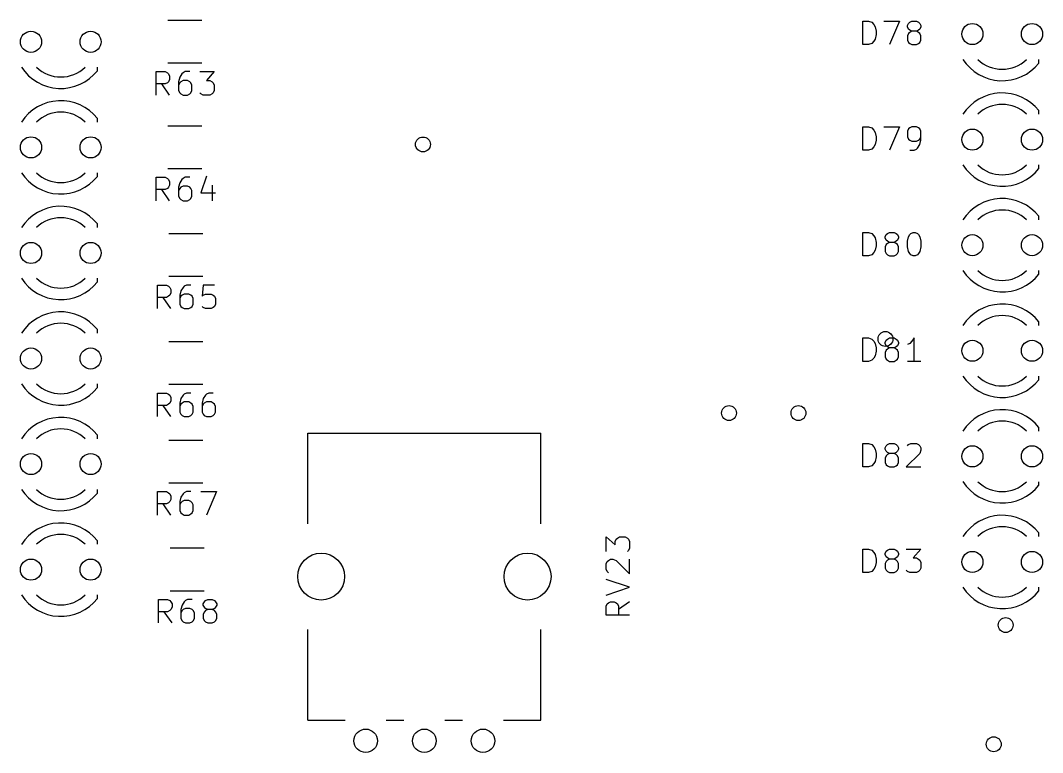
# Model space of a CAD drawing. Extents: x 0 to 360, y 0 to 265.
# Drawn here: x 180.88 to 224.46, y 133.1 to 164.31 of the extents above; entities that cross this region are included whole.
import ezdxf

# ---------------------------------------------------------------- set-up
doc = ezdxf.new("R2010")
doc.units = 0
doc.layers.add('BLACK', color=7, linetype='CONTINUOUS')

msp = doc.modelspace()

# ---------------------------------------------------------------- linework, layer by layer
at = {"layer": 'BLACK', "linetype": 'CONTINUOUS'}
for p, q in [((188.611, 164.306), (187.157, 164.306)), ((216.792, 163.274), (216.792, 164.274)), ((216.792, 164.274), (217.03, 164.274)), ((217.03, 164.274), (217.173, 164.226)), ((217.173, 164.226), (217.269, 164.131)), ((217.269, 164.131), (217.316, 164.036)), ((217.316, 164.036), (217.364, 163.845)), ((217.697, 164.274), (218.364, 164.274)), ((218.364, 164.274), (217.935, 163.274)), ((218.697, 164.084), (218.745, 164.179)), ((218.697, 164.036), (218.697, 164.084)), ((218.745, 163.941), (218.697, 164.036)), ((218.745, 164.179), (218.792, 164.226)), ((218.792, 163.893), (218.745, 163.941)), ((218.792, 164.226), (218.888, 164.274)), ((218.888, 163.845), (218.792, 163.893)), ((218.888, 164.274), (219.078, 164.274)), ((219.078, 164.274), (219.173, 164.226)), ((219.173, 163.893), (219.078, 163.845)), ((219.173, 164.226), (219.221, 164.179)), ((219.221, 163.941), (219.173, 163.893)), ((219.221, 164.179), (219.269, 164.084)), ((219.269, 164.036), (219.221, 163.941)), ((219.269, 164.084), (219.269, 164.036)), ((217.269, 163.417), (217.173, 163.322)), ((217.316, 163.512), (217.269, 163.417)), ((217.364, 163.703), (217.316, 163.512)), ((217.364, 163.845), (217.364, 163.703)), ((218.745, 163.75), (218.697, 163.655)), ((218.697, 163.655), (218.697, 163.464)), ((218.697, 163.464), (218.745, 163.369)), ((218.792, 163.798), (218.745, 163.75)), ((218.888, 163.845), (218.792, 163.798)), ((219.078, 163.845), (218.888, 163.845)), ((219.173, 163.798), (219.078, 163.845)), ((219.221, 163.75), (219.173, 163.798)), ((219.269, 163.655), (219.221, 163.75)), ((219.221, 163.369), (219.269, 163.464)), ((219.269, 163.464), (219.269, 163.655)), ((217.03, 163.274), (216.792, 163.274)), ((217.173, 163.322), (217.03, 163.274)), ((218.745, 163.369), (218.792, 163.322)), ((218.792, 163.322), (218.888, 163.274)), ((218.888, 163.274), (219.078, 163.274)), ((219.078, 163.274), (219.173, 163.322)), ((219.173, 163.322), (219.221, 163.369)), ((224.297, 162.49), (224.297, 162.646)), ((184.16, 162.16), (184.16, 162.316)), ((186.67, 161.124), (186.67, 162.124)), ((186.67, 162.124), (187.051, 162.124)), ((187.051, 162.124), (187.146, 162.076)), ((188.611, 162.486), (187.157, 162.486)), ((187.908, 162.124), (187.813, 162.076)), ((188.099, 162.124), (187.908, 162.124)), ((188.527, 162.124), (189.146, 162.124)), ((189.146, 162.124), (188.813, 161.743)), ((187.146, 162.076), (187.194, 162.029)), ((187.194, 161.695), (187.146, 161.648)), ((187.194, 162.029), (187.242, 161.933)), ((187.242, 161.79), (187.194, 161.695)), ((187.242, 161.933), (187.242, 161.79)), ((187.67, 161.886), (187.622, 161.695)), ((187.622, 161.695), (187.622, 161.314)), ((187.765, 162.029), (187.67, 161.886)), ((187.718, 161.695), (187.67, 161.648)), ((187.813, 161.743), (187.718, 161.695)), ((187.813, 162.076), (187.765, 162.029)), ((188.003, 161.743), (187.813, 161.743)), ((188.099, 161.695), (188.003, 161.743)), ((188.146, 161.648), (188.099, 161.695)), ((188.813, 161.743), (188.956, 161.743)), ((188.956, 161.743), (189.051, 161.695)), ((189.051, 161.695), (189.099, 161.648)), ((187.051, 161.6), (186.67, 161.6)), ((187.242, 161.124), (186.908, 161.6)), ((187.146, 161.648), (187.051, 161.6)), ((187.67, 161.648), (187.622, 161.552)), ((187.622, 161.314), (187.67, 161.219)), ((188.194, 161.552), (188.146, 161.648)), ((188.146, 161.219), (188.194, 161.314)), ((188.194, 161.314), (188.194, 161.552)), ((189.099, 161.648), (189.146, 161.552)), ((189.146, 161.314), (189.099, 161.219)), ((189.146, 161.552), (189.146, 161.314)), ((187.67, 161.219), (187.718, 161.171)), ((187.718, 161.171), (187.813, 161.124)), ((187.813, 161.124), (188.003, 161.124)), ((188.003, 161.124), (188.099, 161.171)), ((188.099, 161.171), (188.146, 161.219)), ((188.575, 161.171), (188.527, 161.219)), ((188.67, 161.124), (188.575, 161.171)), ((188.956, 161.124), (188.67, 161.124)), ((189.051, 161.171), (188.956, 161.124)), ((189.099, 161.219), (189.051, 161.171)), ((224.297, 160.306), (224.297, 160.462)), ((184.16, 159.976), (184.16, 160.132)), ((188.611, 159.806), (187.157, 159.806)), ((216.792, 158.774), (216.792, 159.774)), ((216.792, 159.774), (217.03, 159.774)), ((217.03, 159.774), (217.173, 159.726)), ((217.173, 159.726), (217.269, 159.631)), ((217.269, 159.631), (217.316, 159.536)), ((217.316, 159.536), (217.364, 159.345)), ((217.697, 159.774), (218.364, 159.774)), ((218.364, 159.774), (217.935, 158.774)), ((218.745, 159.679), (218.697, 159.584)), ((218.697, 159.584), (218.697, 159.345)), ((218.792, 159.726), (218.745, 159.679)), ((218.888, 159.774), (218.792, 159.726)), ((219.078, 159.774), (218.888, 159.774)), ((219.173, 159.726), (219.078, 159.774)), ((219.221, 159.679), (219.173, 159.726)), ((219.269, 159.584), (219.221, 159.679)), ((219.269, 159.203), (219.269, 159.584)), ((217.364, 159.203), (217.316, 159.012)), ((217.364, 159.345), (217.364, 159.203)), ((218.697, 159.345), (218.745, 159.25)), ((218.745, 159.25), (218.792, 159.203)), ((218.792, 159.203), (218.888, 159.155)), ((218.888, 159.155), (219.078, 159.155)), ((219.078, 159.155), (219.173, 159.203)), ((219.173, 159.203), (219.221, 159.25)), ((219.221, 159.25), (219.269, 159.345)), ((219.221, 159.012), (219.269, 159.203)), ((217.03, 158.774), (216.792, 158.774)), ((217.173, 158.822), (217.03, 158.774)), ((217.269, 158.917), (217.173, 158.822)), ((217.316, 159.012), (217.269, 158.917)), ((218.792, 158.774), (218.983, 158.774)), ((218.983, 158.774), (219.078, 158.822)), ((219.078, 158.822), (219.126, 158.869)), ((219.126, 158.869), (219.221, 159.012)), ((184.16, 157.66), (184.16, 157.816)), ((188.611, 157.986), (187.157, 157.986)), ((224.297, 157.99), (224.297, 158.146)), ((186.67, 156.624), (186.67, 157.624)), ((186.67, 157.624), (187.051, 157.624)), ((187.051, 157.624), (187.146, 157.576)), ((187.146, 157.576), (187.194, 157.529)), ((187.194, 157.529), (187.242, 157.433)), ((187.242, 157.433), (187.242, 157.29)), ((187.67, 157.386), (187.622, 157.195)), ((187.765, 157.529), (187.67, 157.386)), ((187.813, 157.576), (187.765, 157.529)), ((187.908, 157.624), (187.813, 157.576)), ((188.099, 157.624), (187.908, 157.624)), ((188.813, 157.671), (188.575, 156.957)), ((187.051, 157.1), (186.67, 157.1)), ((187.242, 156.624), (186.908, 157.1)), ((187.146, 157.148), (187.051, 157.1)), ((187.194, 157.195), (187.146, 157.148)), ((187.242, 157.29), (187.194, 157.195)), ((187.622, 157.195), (187.622, 156.814)), ((187.67, 157.148), (187.622, 157.052)), ((187.718, 157.195), (187.67, 157.148)), ((187.813, 157.243), (187.718, 157.195)), ((188.003, 157.243), (187.813, 157.243)), ((188.099, 157.195), (188.003, 157.243)), ((188.146, 157.148), (188.099, 157.195)), ((188.194, 157.052), (188.146, 157.148)), ((188.194, 156.814), (188.194, 157.052)), ((188.575, 156.957), (189.194, 156.957)), ((189.051, 157.29), (189.051, 156.624)), ((187.622, 156.814), (187.67, 156.719)), ((187.67, 156.719), (187.718, 156.671)), ((187.718, 156.671), (187.813, 156.624)), ((187.813, 156.624), (188.003, 156.624)), ((188.003, 156.624), (188.099, 156.671)), ((188.099, 156.671), (188.146, 156.719)), ((188.146, 156.719), (188.194, 156.814)), ((184.16, 155.476), (184.16, 155.632)), ((224.297, 155.806), (224.297, 155.962)), ((188.661, 155.206), (187.207, 155.206)), ((216.792, 154.274), (216.792, 155.274)), ((216.792, 155.274), (217.03, 155.274)), ((217.03, 155.274), (217.173, 155.226)), ((217.173, 155.226), (217.269, 155.131)), ((217.745, 155.084), (217.792, 155.179)), ((217.792, 155.179), (217.84, 155.226)), ((217.84, 155.226), (217.935, 155.274)), ((217.935, 155.274), (218.126, 155.274)), ((218.126, 155.274), (218.221, 155.226)), ((218.221, 155.226), (218.269, 155.179)), ((218.269, 155.179), (218.316, 155.084)), ((218.745, 155.084), (218.792, 155.179)), ((218.792, 155.179), (218.84, 155.226)), ((218.84, 155.226), (218.935, 155.274)), ((218.935, 155.274), (219.03, 155.274)), ((219.03, 155.274), (219.126, 155.226)), ((219.126, 155.226), (219.173, 155.179)), ((219.173, 155.179), (219.221, 155.084)), ((217.269, 155.131), (217.316, 155.036)), ((217.316, 155.036), (217.364, 154.845)), ((217.364, 154.703), (217.316, 154.512)), ((217.364, 154.845), (217.364, 154.703)), ((217.745, 155.036), (217.745, 155.084)), ((217.792, 154.941), (217.745, 155.036)), ((217.792, 154.75), (217.745, 154.655)), ((217.84, 154.893), (217.792, 154.941)), ((217.84, 154.798), (217.792, 154.75)), ((217.935, 154.845), (217.84, 154.893)), ((217.935, 154.845), (217.84, 154.798)), ((218.126, 154.845), (217.935, 154.845)), ((218.221, 154.893), (218.126, 154.845)), ((218.221, 154.798), (218.126, 154.845)), ((218.269, 154.941), (218.221, 154.893)), ((218.269, 154.75), (218.221, 154.798)), ((218.316, 155.036), (218.269, 154.941)), ((218.316, 154.655), (218.269, 154.75)), ((218.316, 155.084), (218.316, 155.036)), ((218.697, 154.893), (218.745, 155.084)), ((218.697, 154.655), (218.697, 154.893)), ((219.221, 155.084), (219.269, 154.893)), ((219.269, 154.893), (219.269, 154.655)), ((217.03, 154.274), (216.792, 154.274)), ((217.173, 154.322), (217.03, 154.274)), ((217.269, 154.417), (217.173, 154.322)), ((217.316, 154.512), (217.269, 154.417)), ((217.745, 154.655), (217.745, 154.464)), ((217.745, 154.464), (217.792, 154.369)), ((217.792, 154.369), (217.84, 154.322)), ((217.84, 154.322), (217.935, 154.274)), ((217.935, 154.274), (218.126, 154.274)), ((218.126, 154.274), (218.221, 154.322)), ((218.221, 154.322), (218.269, 154.369)), ((218.269, 154.369), (218.316, 154.464)), ((218.316, 154.464), (218.316, 154.655)), ((218.745, 154.464), (218.697, 154.655)), ((218.792, 154.369), (218.745, 154.464)), ((218.84, 154.322), (218.792, 154.369)), ((218.935, 154.274), (218.84, 154.322)), ((219.03, 154.274), (218.935, 154.274)), ((219.126, 154.322), (219.03, 154.274)), ((219.173, 154.369), (219.126, 154.322)), ((219.221, 154.464), (219.173, 154.369)), ((219.269, 154.655), (219.221, 154.464)), ((224.297, 153.49), (224.297, 153.646)), ((184.16, 153.16), (184.16, 153.316)), ((186.72, 152.024), (186.72, 153.024)), ((186.72, 153.024), (187.101, 153.024)), ((187.101, 153.024), (187.196, 152.976)), ((187.196, 152.976), (187.244, 152.929)), ((188.661, 153.386), (187.207, 153.386)), ((187.863, 152.976), (187.815, 152.929)), ((187.958, 153.024), (187.863, 152.976)), ((188.149, 153.024), (187.958, 153.024)), ((188.672, 153.024), (188.625, 152.548)), ((189.149, 153.024), (188.672, 153.024)), ((187.196, 152.548), (187.101, 152.5)), ((187.244, 152.595), (187.196, 152.548)), ((187.244, 152.929), (187.292, 152.833)), ((187.292, 152.69), (187.244, 152.595)), ((187.292, 152.833), (187.292, 152.69)), ((187.72, 152.786), (187.672, 152.595)), ((187.672, 152.595), (187.672, 152.214)), ((187.72, 152.548), (187.672, 152.452)), ((187.815, 152.929), (187.72, 152.786)), ((187.768, 152.595), (187.72, 152.548)), ((187.863, 152.643), (187.768, 152.595)), ((188.053, 152.643), (187.863, 152.643)), ((188.149, 152.595), (188.053, 152.643)), ((188.196, 152.548), (188.149, 152.595)), ((188.244, 152.452), (188.196, 152.548)), ((188.625, 152.548), (188.672, 152.595)), ((188.672, 152.595), (188.768, 152.643)), ((188.768, 152.643), (189.006, 152.643)), ((189.006, 152.643), (189.101, 152.595)), ((189.101, 152.595), (189.149, 152.548)), ((189.149, 152.548), (189.196, 152.452)), ((187.101, 152.5), (186.72, 152.5)), ((187.292, 152.024), (186.958, 152.5)), ((187.672, 152.214), (187.72, 152.119)), ((187.72, 152.119), (187.768, 152.071)), ((188.149, 152.071), (188.196, 152.119)), ((188.196, 152.119), (188.244, 152.214)), ((188.244, 152.214), (188.244, 152.452)), ((188.672, 152.071), (188.625, 152.119)), ((189.149, 152.119), (189.101, 152.071)), ((189.196, 152.214), (189.149, 152.119)), ((189.196, 152.452), (189.196, 152.214)), ((187.768, 152.071), (187.863, 152.024)), ((187.863, 152.024), (188.053, 152.024)), ((188.053, 152.024), (188.149, 152.071)), ((188.768, 152.024), (188.672, 152.071)), ((189.006, 152.024), (188.768, 152.024)), ((189.101, 152.071), (189.006, 152.024)), ((224.297, 151.306), (224.297, 151.462)), ((184.16, 150.976), (184.16, 151.132)), ((188.661, 150.606), (187.207, 150.606)), ((216.792, 149.774), (216.792, 150.774)), ((216.792, 150.774), (217.03, 150.774)), ((217.03, 150.774), (217.173, 150.726)), ((217.173, 150.726), (217.269, 150.631)), ((217.269, 150.631), (217.316, 150.536)), ((217.316, 150.536), (217.364, 150.345)), ((217.364, 150.345), (217.364, 150.203)), ((217.745, 150.584), (217.792, 150.679)), ((217.745, 150.536), (217.745, 150.584)), ((217.792, 150.441), (217.745, 150.536)), ((217.792, 150.679), (217.84, 150.726)), ((217.84, 150.393), (217.792, 150.441)), ((217.84, 150.726), (217.935, 150.774)), ((217.935, 150.345), (217.84, 150.393)), ((217.935, 150.345), (217.84, 150.298)), ((217.935, 150.774), (218.126, 150.774)), ((218.126, 150.345), (217.935, 150.345)), ((218.126, 150.774), (218.221, 150.726)), ((218.221, 150.393), (218.126, 150.345)), ((218.221, 150.298), (218.126, 150.345)), ((218.221, 150.726), (218.269, 150.679)), ((218.269, 150.441), (218.221, 150.393)), ((218.269, 150.679), (218.316, 150.584)), ((218.316, 150.536), (218.269, 150.441)), ((218.316, 150.584), (218.316, 150.536)), ((218.792, 150.536), (218.697, 150.488)), ((218.888, 150.631), (218.792, 150.536)), ((218.983, 150.774), (218.888, 150.631)), ((218.983, 149.774), (218.983, 150.774)), ((217.269, 149.917), (217.173, 149.822)), ((217.316, 150.012), (217.269, 149.917)), ((217.364, 150.203), (217.316, 150.012)), ((217.792, 150.25), (217.745, 150.155)), ((217.745, 150.155), (217.745, 149.964)), ((217.745, 149.964), (217.792, 149.869)), ((217.84, 150.298), (217.792, 150.25)), ((218.269, 150.25), (218.221, 150.298)), ((218.316, 150.155), (218.269, 150.25)), ((218.269, 149.869), (218.316, 149.964)), ((218.316, 149.964), (218.316, 150.155)), ((217.03, 149.774), (216.792, 149.774)), ((217.173, 149.822), (217.03, 149.774)), ((217.792, 149.869), (217.84, 149.822)), ((217.84, 149.822), (217.935, 149.774)), ((217.935, 149.774), (218.126, 149.774)), ((218.126, 149.774), (218.221, 149.822)), ((218.221, 149.822), (218.269, 149.869)), ((219.269, 149.774), (218.697, 149.774)), ((224.297, 148.99), (224.297, 149.146)), ((184.16, 148.66), (184.16, 148.816)), ((188.661, 148.786), (187.207, 148.786)), ((186.72, 147.424), (186.72, 148.424)), ((186.72, 148.424), (187.101, 148.424)), ((187.101, 148.424), (187.196, 148.376)), ((187.196, 148.376), (187.244, 148.329)), ((187.244, 148.329), (187.292, 148.233)), ((187.292, 148.233), (187.292, 148.09)), ((187.72, 148.186), (187.672, 147.995)), ((187.815, 148.329), (187.72, 148.186)), ((187.863, 148.376), (187.815, 148.329)), ((187.958, 148.424), (187.863, 148.376)), ((188.149, 148.424), (187.958, 148.424)), ((188.672, 148.186), (188.625, 147.995)), ((188.768, 148.329), (188.672, 148.186)), ((188.815, 148.376), (188.768, 148.329)), ((188.911, 148.424), (188.815, 148.376)), ((189.101, 148.424), (188.911, 148.424)), ((187.101, 147.9), (186.72, 147.9)), ((187.292, 147.424), (186.958, 147.9)), ((187.196, 147.948), (187.101, 147.9)), ((187.244, 147.995), (187.196, 147.948)), ((187.292, 148.09), (187.244, 147.995)), ((187.672, 147.995), (187.672, 147.614)), ((187.72, 147.948), (187.672, 147.852)), ((187.768, 147.995), (187.72, 147.948)), ((187.863, 148.043), (187.768, 147.995)), ((188.053, 148.043), (187.863, 148.043)), ((188.149, 147.995), (188.053, 148.043)), ((188.196, 147.948), (188.149, 147.995)), ((188.244, 147.852), (188.196, 147.948)), ((188.244, 147.614), (188.244, 147.852)), ((188.625, 147.995), (188.625, 147.614)), ((188.672, 147.948), (188.625, 147.852)), ((188.72, 147.995), (188.672, 147.948)), ((188.815, 148.043), (188.72, 147.995)), ((189.006, 148.043), (188.815, 148.043)), ((189.101, 147.995), (189.006, 148.043)), ((189.149, 147.948), (189.101, 147.995)), ((189.196, 147.852), (189.149, 147.948)), ((189.196, 147.614), (189.196, 147.852)), ((187.672, 147.614), (187.72, 147.519)), ((187.72, 147.519), (187.768, 147.471)), ((187.768, 147.471), (187.863, 147.424)), ((187.863, 147.424), (188.053, 147.424)), ((188.053, 147.424), (188.149, 147.471)), ((188.149, 147.471), (188.196, 147.519)), ((188.196, 147.519), (188.244, 147.614)), ((188.625, 147.614), (188.672, 147.519)), ((188.672, 147.519), (188.72, 147.471)), ((188.72, 147.471), (188.815, 147.424)), ((188.815, 147.424), (189.006, 147.424)), ((189.006, 147.424), (189.101, 147.471)), ((189.101, 147.471), (189.149, 147.519)), ((189.149, 147.519), (189.196, 147.614)), ((224.297, 146.806), (224.297, 146.962)), ((184.16, 146.476), (184.16, 146.632)), ((193.13, 142.855), (193.13, 146.72)), ((193.13, 146.72), (203.07, 146.72)), ((203.07, 142.855), (203.07, 146.72)), ((188.661, 146.406), (187.207, 146.406)), ((216.792, 145.274), (216.792, 146.274)), ((216.792, 146.274), (217.03, 146.274)), ((217.03, 146.274), (217.173, 146.226)), ((217.173, 146.226), (217.269, 146.131)), ((217.269, 146.131), (217.316, 146.036)), ((217.316, 146.036), (217.364, 145.845)), ((217.745, 146.084), (217.792, 146.179)), ((217.745, 146.036), (217.745, 146.084)), ((217.792, 145.941), (217.745, 146.036)), ((217.792, 146.179), (217.84, 146.226)), ((217.84, 146.226), (217.935, 146.274)), ((217.935, 146.274), (218.126, 146.274)), ((218.126, 146.274), (218.221, 146.226)), ((218.221, 146.226), (218.269, 146.179)), ((218.269, 146.179), (218.316, 146.084)), ((218.316, 146.036), (218.269, 145.941)), ((218.316, 146.084), (218.316, 146.036)), ((218.697, 146.179), (218.745, 146.226)), ((218.745, 146.226), (218.84, 146.274)), ((218.84, 146.274), (219.078, 146.274)), ((219.078, 146.274), (219.173, 146.226)), ((219.173, 146.226), (219.221, 146.179)), ((219.221, 146.179), (219.269, 146.084)), ((219.269, 145.988), (219.221, 145.845)), ((219.269, 146.084), (219.269, 145.988)), ((217.364, 145.703), (217.316, 145.512)), ((217.364, 145.845), (217.364, 145.703)), ((217.792, 145.75), (217.745, 145.655)), ((217.745, 145.655), (217.745, 145.464)), ((217.84, 145.893), (217.792, 145.941)), ((217.84, 145.798), (217.792, 145.75)), ((217.935, 145.845), (217.84, 145.893)), ((217.935, 145.845), (217.84, 145.798)), ((218.126, 145.845), (217.935, 145.845)), ((218.221, 145.893), (218.126, 145.845)), ((218.221, 145.798), (218.126, 145.845)), ((218.269, 145.941), (218.221, 145.893)), ((218.269, 145.75), (218.221, 145.798)), ((218.316, 145.655), (218.269, 145.75)), ((218.316, 145.464), (218.316, 145.655)), ((219.221, 145.845), (218.649, 145.274)), ((217.03, 145.274), (216.792, 145.274)), ((217.173, 145.322), (217.03, 145.274)), ((217.269, 145.417), (217.173, 145.322)), ((217.316, 145.512), (217.269, 145.417)), ((217.745, 145.464), (217.792, 145.369)), ((217.792, 145.369), (217.84, 145.322)), ((217.84, 145.322), (217.935, 145.274)), ((217.935, 145.274), (218.126, 145.274)), ((218.126, 145.274), (218.221, 145.322)), ((218.221, 145.322), (218.269, 145.369)), ((218.269, 145.369), (218.316, 145.464)), ((218.649, 145.274), (219.269, 145.274)), ((184.16, 144.16), (184.16, 144.316)), ((188.661, 144.586), (187.207, 144.586)), ((224.297, 144.49), (224.297, 144.646)), ((186.72, 143.224), (186.72, 144.224)), ((186.72, 144.224), (187.101, 144.224)), ((187.101, 144.224), (187.196, 144.176)), ((187.196, 144.176), (187.244, 144.129)), ((187.244, 144.129), (187.292, 144.033)), ((187.292, 143.89), (187.244, 143.795)), ((187.292, 144.033), (187.292, 143.89)), ((187.72, 143.986), (187.672, 143.795)), ((187.815, 144.129), (187.72, 143.986)), ((187.863, 143.843), (187.768, 143.795)), ((187.863, 144.176), (187.815, 144.129)), ((187.958, 144.224), (187.863, 144.176)), ((188.053, 143.843), (187.863, 143.843)), ((188.149, 144.224), (187.958, 144.224)), ((188.149, 143.795), (188.053, 143.843)), ((188.577, 144.224), (189.244, 144.224)), ((189.244, 144.224), (188.815, 143.224)), ((187.101, 143.7), (186.72, 143.7)), ((187.292, 143.224), (186.958, 143.7)), ((187.196, 143.748), (187.101, 143.7)), ((187.244, 143.795), (187.196, 143.748)), ((187.672, 143.795), (187.672, 143.414)), ((187.72, 143.748), (187.672, 143.652)), ((187.672, 143.414), (187.72, 143.319)), ((187.768, 143.795), (187.72, 143.748)), ((188.196, 143.748), (188.149, 143.795)), ((188.244, 143.652), (188.196, 143.748)), ((188.196, 143.319), (188.244, 143.414)), ((188.244, 143.414), (188.244, 143.652)), ((187.72, 143.319), (187.768, 143.271)), ((187.768, 143.271), (187.863, 143.224)), ((187.863, 143.224), (188.053, 143.224)), ((188.053, 143.224), (188.149, 143.271)), ((188.149, 143.271), (188.196, 143.319)), ((184.16, 141.976), (184.16, 142.132)), ((205.852, 141.671), (205.852, 142.29)), ((205.852, 142.29), (206.233, 141.957)), ((206.233, 142.1), (206.281, 142.195)), ((206.233, 141.957), (206.233, 142.1)), ((206.281, 142.195), (206.329, 142.243)), ((206.329, 142.243), (206.424, 142.29)), ((206.424, 142.29), (206.662, 142.29)), ((206.662, 142.29), (206.757, 142.243)), ((206.757, 142.243), (206.805, 142.195)), ((206.805, 142.195), (206.852, 142.1)), ((206.852, 142.1), (206.852, 141.814)), ((224.297, 142.306), (224.297, 142.462)), ((188.711, 141.806), (187.257, 141.806)), ((206.805, 141.719), (206.757, 141.671)), ((206.852, 141.814), (206.805, 141.719)), ((216.792, 140.774), (216.792, 141.774)), ((216.792, 141.774), (217.03, 141.774)), ((217.03, 141.774), (217.173, 141.726)), ((217.173, 141.726), (217.269, 141.631)), ((217.269, 141.631), (217.316, 141.536)), ((217.745, 141.584), (217.792, 141.679)), ((217.792, 141.679), (217.84, 141.726)), ((217.84, 141.726), (217.935, 141.774)), ((217.935, 141.774), (218.126, 141.774)), ((218.126, 141.774), (218.221, 141.726)), ((218.221, 141.726), (218.269, 141.679)), ((218.269, 141.679), (218.316, 141.584)), ((218.649, 141.774), (219.269, 141.774)), ((219.269, 141.774), (218.935, 141.393)), ((205.852, 141.148), (205.9, 141.243)), ((205.9, 141.243), (205.948, 141.29)), ((205.948, 141.29), (206.043, 141.338)), ((206.043, 141.338), (206.138, 141.338)), ((206.138, 141.338), (206.281, 141.29)), ((206.281, 141.29), (206.852, 140.719)), ((206.852, 140.719), (206.852, 141.338)), ((217.316, 141.536), (217.364, 141.345)), ((217.364, 141.203), (217.316, 141.012)), ((217.364, 141.345), (217.364, 141.203)), ((217.745, 141.536), (217.745, 141.584)), ((217.792, 141.441), (217.745, 141.536)), ((217.792, 141.25), (217.745, 141.155)), ((217.84, 141.393), (217.792, 141.441)), ((217.84, 141.298), (217.792, 141.25)), ((217.935, 141.345), (217.84, 141.393)), ((217.935, 141.345), (217.84, 141.298)), ((218.126, 141.345), (217.935, 141.345)), ((218.221, 141.393), (218.126, 141.345)), ((218.221, 141.298), (218.126, 141.345)), ((218.269, 141.441), (218.221, 141.393)), ((218.269, 141.25), (218.221, 141.298)), ((218.316, 141.536), (218.269, 141.441)), ((218.316, 141.155), (218.269, 141.25)), ((218.316, 141.584), (218.316, 141.536)), ((218.935, 141.393), (219.078, 141.393)), ((219.078, 141.393), (219.173, 141.345)), ((219.173, 141.345), (219.221, 141.298)), ((219.221, 141.298), (219.269, 141.203)), ((219.269, 141.203), (219.269, 140.964)), ((205.852, 140.91), (205.852, 141.148)), ((205.9, 140.814), (205.852, 140.91)), ((205.948, 140.767), (205.9, 140.814)), ((217.03, 140.774), (216.792, 140.774)), ((217.173, 140.822), (217.03, 140.774)), ((217.269, 140.917), (217.173, 140.822)), ((217.316, 141.012), (217.269, 140.917)), ((217.745, 141.155), (217.745, 140.964)), ((217.745, 140.964), (217.792, 140.869)), ((217.792, 140.869), (217.84, 140.822)), ((217.84, 140.822), (217.935, 140.774)), ((217.935, 140.774), (218.126, 140.774)), ((218.126, 140.774), (218.221, 140.822)), ((218.221, 140.822), (218.269, 140.869)), ((218.269, 140.869), (218.316, 140.964)), ((218.316, 140.964), (218.316, 141.155)), ((218.697, 140.822), (218.649, 140.869)), ((218.792, 140.774), (218.697, 140.822)), ((219.078, 140.774), (218.792, 140.774)), ((219.173, 140.822), (219.078, 140.774)), ((219.221, 140.869), (219.173, 140.822)), ((219.269, 140.964), (219.221, 140.869)), ((206.852, 140.148), (205.852, 140.481)), ((188.711, 139.986), (187.257, 139.986)), ((205.852, 139.814), (206.852, 140.148)), ((224.297, 139.99), (224.297, 140.146)), ((184.16, 139.66), (184.16, 139.816)), ((186.77, 138.624), (186.77, 139.624)), ((186.77, 139.624), (187.151, 139.624)), ((187.151, 139.624), (187.246, 139.576)), ((187.246, 139.576), (187.294, 139.529)), ((187.294, 139.529), (187.342, 139.433)), ((187.865, 139.529), (187.77, 139.386)), ((187.913, 139.576), (187.865, 139.529)), ((188.008, 139.624), (187.913, 139.576)), ((188.199, 139.624), (188.008, 139.624)), ((188.675, 139.433), (188.722, 139.529)), ((188.722, 139.529), (188.77, 139.576)), ((188.77, 139.576), (188.865, 139.624)), ((188.865, 139.624), (189.056, 139.624)), ((189.056, 139.624), (189.151, 139.576)), ((189.151, 139.576), (189.199, 139.529)), ((189.199, 139.529), (189.246, 139.433)), ((205.9, 139.433), (205.948, 139.481)), ((205.948, 139.481), (206.043, 139.529)), ((206.043, 139.529), (206.186, 139.529)), ((206.186, 139.529), (206.281, 139.481)), ((206.281, 139.481), (206.329, 139.433)), ((206.852, 139.529), (206.376, 139.195)), ((187.151, 139.1), (186.77, 139.1)), ((187.342, 138.624), (187.008, 139.1)), ((187.246, 139.148), (187.151, 139.1)), ((187.294, 139.195), (187.246, 139.148)), ((187.342, 139.29), (187.294, 139.195)), ((187.342, 139.433), (187.342, 139.29)), ((187.77, 139.386), (187.722, 139.195)), ((187.722, 139.195), (187.722, 138.814)), ((187.77, 139.148), (187.722, 139.052)), ((187.818, 139.195), (187.77, 139.148)), ((187.913, 139.243), (187.818, 139.195)), ((188.103, 139.243), (187.913, 139.243)), ((188.199, 139.195), (188.103, 139.243)), ((188.246, 139.148), (188.199, 139.195)), ((188.294, 139.052), (188.246, 139.148)), ((188.294, 138.814), (188.294, 139.052)), ((188.675, 139.386), (188.675, 139.433)), ((188.722, 139.29), (188.675, 139.386)), ((188.722, 139.1), (188.675, 139.005)), ((188.77, 139.243), (188.722, 139.29)), ((188.77, 139.148), (188.722, 139.1)), ((188.865, 139.195), (188.77, 139.243)), ((188.865, 139.195), (188.77, 139.148)), ((189.056, 139.195), (188.865, 139.195)), ((189.151, 139.243), (189.056, 139.195)), ((189.151, 139.148), (189.056, 139.195)), ((189.199, 139.29), (189.151, 139.243)), ((189.199, 139.1), (189.151, 139.148)), ((189.246, 139.386), (189.199, 139.29)), ((189.246, 139.005), (189.199, 139.1)), ((189.246, 139.433), (189.246, 139.386)), ((205.852, 139.338), (205.9, 139.433)), ((205.852, 138.957), (205.852, 139.338)), ((206.329, 139.433), (206.376, 139.338)), ((206.376, 139.338), (206.376, 138.957)), ((187.722, 138.814), (187.77, 138.719)), ((187.77, 138.719), (187.818, 138.671)), ((187.818, 138.671), (187.913, 138.624)), ((187.913, 138.624), (188.103, 138.624)), ((188.103, 138.624), (188.199, 138.671)), ((188.199, 138.671), (188.246, 138.719)), ((188.246, 138.719), (188.294, 138.814)), ((188.675, 139.005), (188.675, 138.814)), ((188.675, 138.814), (188.722, 138.719)), ((188.722, 138.719), (188.77, 138.671)), ((188.77, 138.671), (188.865, 138.624)), ((188.865, 138.624), (189.056, 138.624)), ((189.056, 138.624), (189.151, 138.671)), ((189.151, 138.671), (189.199, 138.719)), ((189.199, 138.719), (189.246, 138.814)), ((189.246, 138.814), (189.246, 139.005)), ((206.852, 138.957), (205.852, 138.957)), ((193.13, 134.48), (193.13, 138.345)), ((203.07, 134.48), (203.07, 138.345)), ((193.13, 134.48), (194.729, 134.48)), ((196.471, 134.48), (197.23, 134.48)), ((198.971, 134.48), (199.73, 134.48)), ((201.47, 134.48), (203.07, 134.48))]:
    msp.add_line(p, q, dxfattribs=at)
at = {"layer": 'BLACK'}
for centre, radius, start, end in [((222.737, 163.726), 1.99, -147.179, -38.3791), ((222.737, 163.726), 1.5, -133.954, -46.0545), ((182.6, 163.396), 1.99, -147.179, -38.3791), ((182.6, 163.396), 1.5, -133.954, -46.0545), ((182.6, 158.896), 1.99, 38.3791, 147.179), ((222.737, 159.226), 1.99, 38.3791, 147.179), ((182.6, 158.896), 1.5, 46.0545, 133.954), ((222.737, 159.226), 1.5, 46.0545, 133.954), ((182.6, 158.896), 1.99, -147.179, -38.3791), ((182.6, 158.896), 1.5, -133.954, -46.0545), ((222.737, 159.226), 1.99, -147.179, -38.3791), ((222.737, 159.226), 1.5, -133.954, -46.0545), ((222.737, 154.726), 1.99, 38.3791, 147.179), ((182.6, 154.396), 1.99, 38.3791, 147.179), ((222.737, 154.726), 1.5, 46.0545, 133.954), ((182.6, 154.396), 1.5, 46.0545, 133.954), ((222.737, 154.726), 1.99, -147.179, -38.3791), ((222.737, 154.726), 1.5, -133.954, -46.0545), ((182.6, 154.396), 1.99, -147.179, -38.3791), ((182.6, 154.396), 1.5, -133.954, -46.0545), ((222.737, 150.226), 1.99, 38.3791, 147.179), ((182.6, 149.896), 1.99, 38.3791, 147.179), ((222.737, 150.226), 1.5, 46.0545, 133.954), ((182.6, 149.896), 1.5, 46.0545, 133.954), ((222.737, 150.226), 1.99, -147.179, -38.3791), ((222.737, 150.226), 1.5, -133.954, -46.0545), ((182.6, 149.896), 1.99, -147.179, -38.3791), ((182.6, 149.896), 1.5, -133.954, -46.0545), ((182.6, 145.396), 1.99, 38.3791, 147.179), ((222.737, 145.726), 1.99, 38.3791, 147.179), ((182.6, 145.396), 1.5, 46.0545, 133.954), ((222.737, 145.726), 1.5, 46.0545, 133.954), ((182.6, 145.396), 1.99, -147.179, -38.3791), ((182.6, 145.396), 1.5, -133.954, -46.0545), ((222.737, 145.726), 1.99, -147.179, -38.3791), ((222.737, 145.726), 1.5, -133.954, -46.0545), ((222.737, 141.226), 1.99, 38.3791, 147.179), ((182.6, 140.896), 1.99, 38.3791, 147.179), ((222.737, 141.226), 1.5, 46.0545, 133.954), ((182.6, 140.896), 1.5, 46.0545, 133.954), ((222.737, 141.226), 1.99, -147.179, -38.3791), ((222.737, 141.226), 1.5, -133.954, -46.0545), ((182.6, 140.896), 1.99, -147.179, -38.3791), ((182.6, 140.896), 1.5, -133.954, -46.0545)]:
    msp.add_arc(centre, radius, start, end, dxfattribs=at)
at = {"layer": 'WHITE'}
for centre, radius in [((221.467, 163.726), 0.45), ((224.007, 163.726), 0.45), ((181.33, 163.396), 0.45), ((183.87, 163.396), 0.45), ((221.467, 159.226), 0.45), ((224.007, 159.226), 0.45), ((181.33, 158.896), 0.45), ((183.87, 158.896), 0.45), ((198.04, 159.02), 0.3175), ((221.467, 154.726), 0.45), ((224.007, 154.726), 0.45), ((181.33, 154.396), 0.45), ((183.87, 154.396), 0.45), ((217.76, 150.73), 0.3175), ((181.33, 149.896), 0.45), ((183.87, 149.896), 0.45), ((221.467, 150.226), 0.45), ((224.007, 150.226), 0.45), ((211.09, 147.57), 0.3175), ((214.05, 147.57), 0.3175), ((221.467, 145.726), 0.45), ((224.007, 145.726), 0.45), ((181.33, 145.396), 0.45), ((183.87, 145.396), 0.45), ((221.467, 141.226), 0.45), ((224.007, 141.226), 0.45), ((181.33, 140.896), 0.45), ((183.87, 140.896), 0.45), ((193.7, 140.6), 1), ((202.5, 140.6), 1), ((222.884, 138.534), 0.3175), ((195.6, 133.6), 0.5), ((198.1, 133.6), 0.5), ((200.6, 133.6), 0.5), ((222.376, 133.454), 0.3175)]:
    msp.add_circle(centre, radius, dxfattribs=at)

doc.saveas('drawing.dxf')
